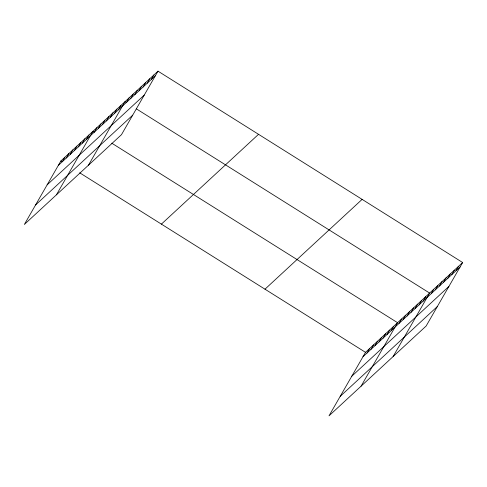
<?xml version="1.0" encoding="UTF-8"?>
<svg xmlns="http://www.w3.org/2000/svg" width="487" height="487" viewBox="0 0 487 487"><rect width="100%" height="100%" fill="white"/><g stroke="black" fill="none" stroke-linecap="round" stroke-linejoin="round"><path stroke-width="0.73" d="M158.001 71.163L60.863 160.978L24.35 224.477L121.488 134.662L158.001 71.163L462.65 262.523L426.137 326.022L328.999 415.837L365.512 352.338L462.65 262.523M62.342 161.672L64.868 157.271M66.348 157.965L68.88 153.563M70.353 154.257L72.886 149.862M74.365 150.556L76.891 146.155M78.37 146.849L80.897 142.454M82.376 143.148L84.902 138.746M86.382 139.44L88.914 135.045M56.407 194.837L92.92 131.338L94.174 132.129M94.399 132.032L96.925 127.631M98.404 128.325L100.931 123.929M102.41 124.623L104.942 120.222M106.416 120.916L108.948 116.521M110.427 117.215L112.954 112.814M114.433 113.508L116.959 109.112M118.438 109.8L120.971 105.405M88.464 165.196L124.976 101.698L126.23 102.489M126.577 102.282L129.104 97.881M130.705 98.465L133.231 94.064M134.832 94.648L137.358 90.247M138.959 90.832L141.492 86.43M143.087 87.015L145.619 82.613M147.22 83.198L149.746 78.797M151.347 79.381L153.874 74.98M366.985 353.032L369.517 348.631M370.997 349.325L373.523 344.93M375.002 345.624L377.528 341.223M379.008 341.917L381.54 337.521M383.013 338.209L385.546 333.814M387.025 334.508L389.551 330.107M391.031 330.801L393.557 326.406M361.056 386.197L397.569 322.698L111.766 143.178M399.042 323.392L401.574 318.997M403.053 319.691L405.58 315.29M407.059 315.984L409.585 311.589M411.065 312.277L413.591 307.881M415.07 308.575L417.603 304.174M419.082 304.868L421.608 300.473M423.087 301.167L425.614 296.766M393.106 356.563L429.619 293.064L136.287 108.802M431.22 293.643L433.753 289.248M435.348 289.826L437.88 285.431M439.481 286.009L442.007 281.614M443.608 282.192L446.135 277.797M447.736 278.375L450.262 273.98M451.863 274.558L454.395 270.163M455.99 270.742L458.523 266.346M58.337 165.373L155.475 75.564M47.117 184.877L144.262 95.068M35.563 204.972L132.708 115.157M161.398 224.123L258.536 134.315M264.977 289.187L362.115 199.378M362.979 356.734L460.124 266.925M351.766 376.238L448.904 286.429M340.212 396.333L437.35 306.524M60.863 160.978L62.117 161.763M79.716 172.818L365.512 352.338"/></g></svg>
